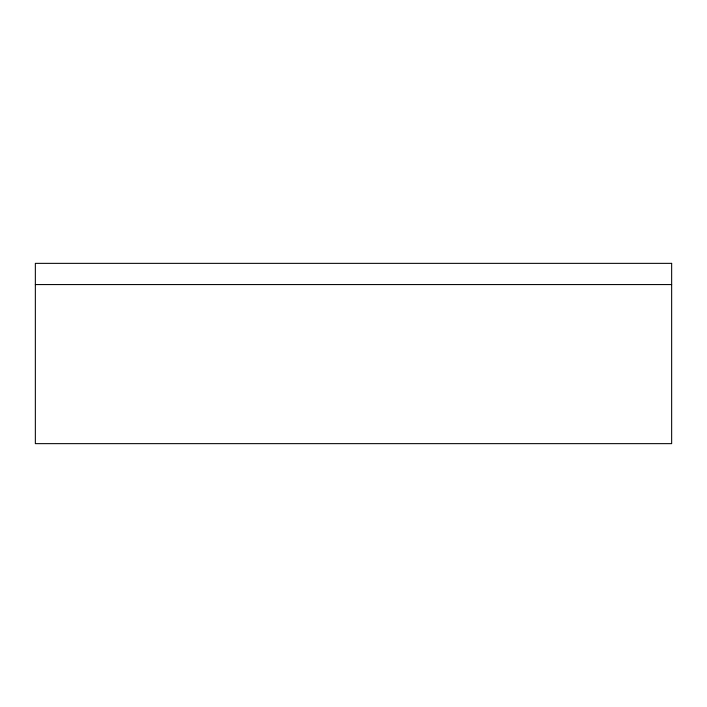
<?xml version="1.0" encoding="UTF-8"?>
<svg xmlns="http://www.w3.org/2000/svg" width="707" height="707" viewBox="0 0 707 707"><rect width="100%" height="100%" fill="white"/><g stroke="black" fill="none" stroke-linecap="round" stroke-linejoin="round"><path stroke-width="1.06" d="M35.35 284.567L671.65 284.567M671.65 263.358L35.35 263.358L35.35 443.643L671.65 443.643L671.65 263.358"/></g></svg>
